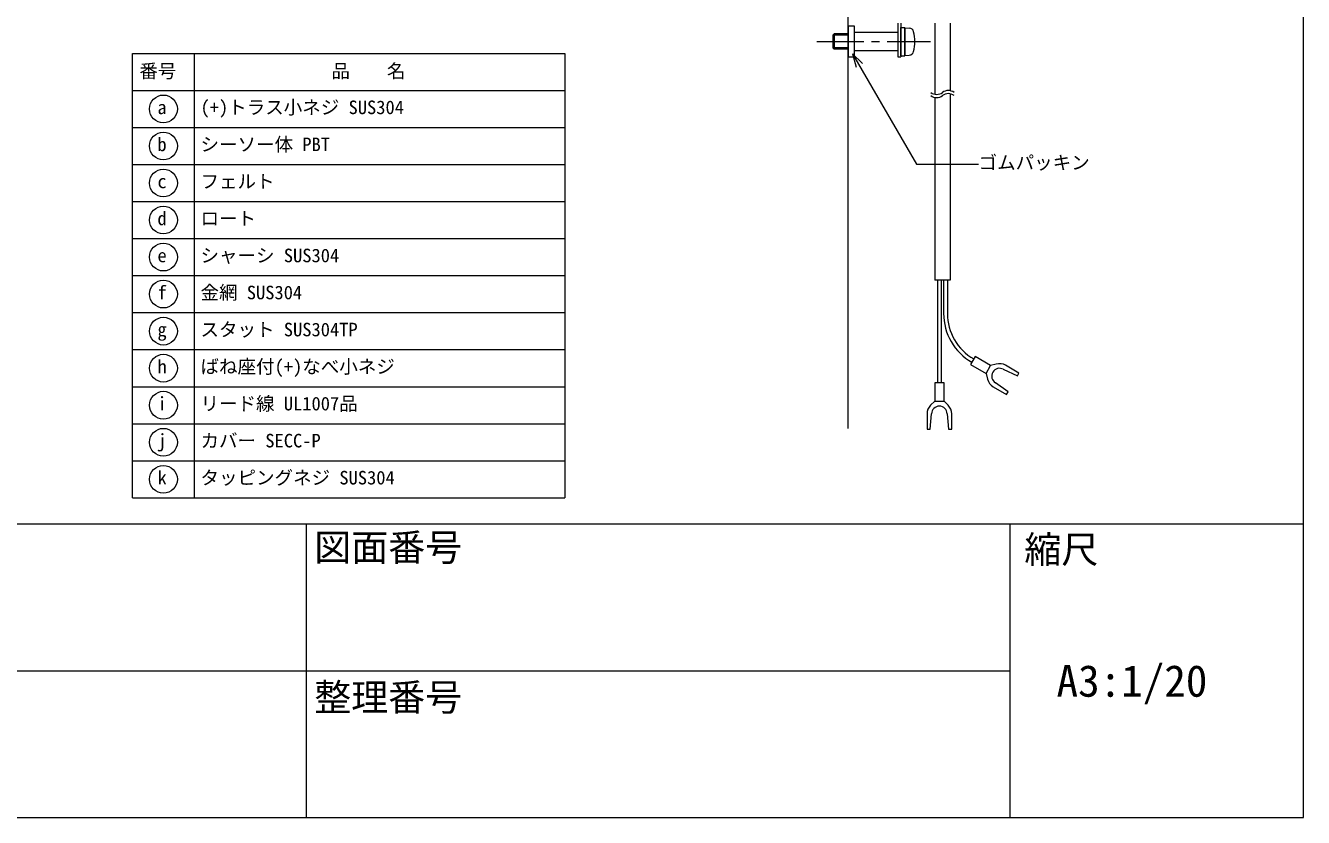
# Model space of a CAD drawing. Units: millimetres, scale not verified. Extents: x -79561 to 6403, y -2774 to 2774.
# Drawn here: x 4333 to 6403, y -2774 to -1491 of the extents above; entities that cross this region are included whole.
import ezdxf
from ezdxf.enums import TextEntityAlignment as Align

# ---------------------------------------------------------------- set-up
doc = ezdxf.new("R2010")
doc.units = ezdxf.units.MM
doc.header["$LTSCALE"] = 4
doc.linetypes.add('USER1', pattern=[9.525, 6.35, -3.175])
doc.linetypes.add('USER2', pattern=[28.575, 19.05, -3.175, 3.175, -3.175])
for name, color, linetype, lineweight in [('0-1_WAKU', 7, 'Continuous', 18), ('0-3_moji', 7, 'Continuous', 18), ('0-7_KANAMONO', 4, 'Continuous', 18), ('0-A_KUTAI', 3, 'Continuous', 18), ('0-D_sinsen', 3, 'USER2', 18), ('2-1__F-0_', 7, 'Continuous', 30)]:
    doc.layers.add(name, color=color, linetype=linetype, lineweight=lineweight)
doc.styles.add('ＭＳ ゴシック', font='')
doc.styles.get('ＭＳ ゴシック').set_extended_font_data('MS Gothic')

msp = doc.modelspace()

# ---------------------------------------------------------------- linework, layer by layer
at = {"layer": '0-1_WAKU'}
for p, q in [((4788.429, -2774), (4788.429, -2299)), ((5928.429, -2774), (5928.429, -2299)), ((2166.429, -2536.5), (5928.429, -2536.5))]:
    msp.add_line(p, q, dxfattribs=at)
for points in [[(-1491.071, -2774), (6403.429, -2774), (6403.429, 2774), (-1491.071, 2774)], [(-1491.071, -2774), (6403.429, -2774), (6403.429, -2299), (-1491.071, -2299)]]:
    msp.add_lwpolyline(points, close=True, dxfattribs=at)
at = {"layer": '0-3_moji'}
for p, q in [((4506.809, -1536.116), (5206.809, -1536.116)), ((4506.809, -2256.116), (4506.809, -1536.116)), ((4606.809, -1536.116), (4606.809, -2256.116)), ((5206.809, -1536.116), (5206.809, -2256.116)), ((5673.125, -1536.672), (5776.438, -1715.616)), ((5673.125, -1536.672), (5678.949, -1558.405)), ((5673.125, -1536.672), (5689.035, -1552.582)), ((4506.809, -1596.116), (5206.809, -1596.116)), ((4506.809, -1656.116), (5206.809, -1656.116)), ((4506.809, -1716.116), (5206.809, -1716.116)), ((5776.438, -1715.616), (5877.231, -1715.616)), ((4506.809, -1776.116), (5206.809, -1776.116)), ((4506.809, -1836.116), (5206.809, -1836.116)), ((4506.809, -1896.116), (5206.809, -1896.116)), ((4506.809, -1956.116), (5206.809, -1956.116)), ((4506.809, -2016.116), (5206.809, -2016.116)), ((4506.809, -2076.116), (5206.809, -2076.116)), ((4506.809, -2136.116), (5206.809, -2136.116)), ((4506.809, -2196.116), (5206.809, -2196.116)), ((4506.809, -2256.116), (5206.809, -2256.116))]:
    msp.add_line(p, q, dxfattribs=at)
for centre in [(4556.809, -1626.116), (4556.809, -1686.116), (4556.809, -1746.116), (4556.809, -1806.116), (4556.809, -1866.116), (4556.809, -1926.116), (4556.809, -1986.116), (4556.809, -2046.116), (4556.809, -2106.116), (4556.809, -2166.116), (4556.809, -2226.116)]:
    msp.add_circle(centre, 22.5, dxfattribs=at)
at = {"layer": '0-7_KANAMONO'}
for p, q in [((5746.189, -1486.978), (5746.189, -1541.978)), ((5751.189, -1486.978), (5751.189, -1541.978)), ((5806.189, -1486.978), (5806.189, -1602.335)), ((5831.189, -1486.978), (5831.189, -1596.622)), ((5757.689, -1539.978), (5757.689, -1493.978)), ((5757.689, -1494.478), (5757.689, -1539.478)), ((5757.689, -1494.478), (5764.996, -1495.118)), ((5746.189, -1541.978), (5751.189, -1541.978)), ((5751.189, -1539.978), (5757.689, -1539.978)), ((5757.689, -1539.478), (5764.996, -1538.839)), ((5806.189, -1607.335), (5806.189, -1903.563)), ((5810.564, -1903.563), (5810.564, -2070.14)), ((5816.814, -1903.563), (5816.814, -2070.14)), ((5820.564, -1903.563), (5820.564, -1957.583)), ((5826.814, -1903.563), (5826.814, -1957.583)), ((5889.25, -2054.913), (5896.75, -2041.922)), ((5806.189, -2099.356), (5821.189, -2099.356))]:
    msp.add_line(p, q, dxfattribs=at)
at = {"layer": '0-7_KANAMONO', "linetype": 'USER1'}
for p, q in [((5641.195, -1506.643), (5643.36, -1504.478)), ((5666.189, -1506.643), (5641.195, -1506.643)), ((5641.195, -1506.643), (5641.195, -1527.313)), ((5666.189, -1504.478), (5643.36, -1504.478)), ((5643.36, -1504.478), (5643.36, -1529.478)), ((5666.189, -1527.313), (5641.195, -1527.313)), ((5641.195, -1527.313), (5643.36, -1529.478)), ((5666.189, -1529.478), (5643.36, -1529.478))]:
    msp.add_line(p, q, dxfattribs=at)
at = {"layer": '0-7_KANAMONO'}
for points in [[(5666.189, -1541.978), (5676.189, -1541.978), (5676.189, -1491.978), (5666.189, -1491.978)], [(5746.189, -1501.978), (5746.189, -1531.978), (5676.189, -1531.978), (5676.189, -1501.978)]]:
    msp.add_lwpolyline(points, close=True, dxfattribs=at)
for points in [[(5751.189, -1539.978), (5751.189, -1493.978), (5757.689, -1493.978)], [(5831.189, -1601.622), (5831.189, -1903.563), (5806.189, -1903.563)], [(5905.823, -2039.491), (5896.75, -2041.922), (5871.448, -2027.314), (5863.948, -2040.305)], [(5863.948, -2040.305), (5889.25, -2054.913), (5891.681, -2063.986)], [(5917.249, -2047.984), (5940.15, -2058.319), (5942.65, -2053.989), (5920.999, -2041.489)], [(5900.999, -2076.13), (5922.65, -2088.63), (5925.15, -2084.3), (5904.749, -2069.635)], [(5806.189, -2070.14), (5806.189, -2099.356), (5799.547, -2105.998)], [(5827.831, -2105.998), (5821.189, -2099.356), (5821.189, -2070.14), (5806.189, -2070.14)], [(5793.689, -2120.14), (5793.689, -2145.14), (5798.689, -2145.14), (5801.189, -2120.14)], [(5826.189, -2120.14), (5828.689, -2145.14), (5833.689, -2145.14), (5833.689, -2120.14)]]:
    msp.add_lwpolyline(points, dxfattribs=at)
for centre, radius, start, end in [((5764.299, -1503.087), 8, 15.49397, 85), ((5714.189, -1516.978), 60, 344.50603, 15.49397), ((5764.299, -1530.869), 8, 275, 344.50603), ((5809.314, -1587.232), 15.423, 232.56529, 307.43471), ((5809.314, -1592.232), 15.423, 232.56529, 307.43471), ((5828.064, -1611.725), 15.423, 52.56529, 127.43471), ((5828.064, -1616.725), 15.423, 52.56529, 127.43471), ((5911.708, -1957.583), 91.144, 180, 240), ((5911.708, -1957.583), 84.894, 180, 240), ((5910.999, -2058.81), 12.5, 60, 240), ((5910.999, -2058.81), 20, 60, 105), ((5910.999, -2058.81), 20, 195, 240), ((5813.689, -2120.14), 20, 135, 180), ((5813.689, -2120.14), 12.5, 0, 180), ((5813.689, -2120.14), 20, 360, 45)]:
    msp.add_arc(centre, radius, start, end, dxfattribs=at)
at = {"layer": '0-A_KUTAI'}
msp.add_line((5666.189, -2144.126), (5666.189, -998.405), dxfattribs=at)
at = {"layer": '0-D_sinsen'}
msp.add_line((5614.947, -1516.978), (5799.249, -1516.978), dxfattribs=at)

# ---------------------------------------------------------------- texts
at = {"layer": '0-3_moji', "style": 'ＭＳ ゴシック'}
for s, p in [('番号', (4517.824, -1582.248)), ('品\u3000\u3000名', (4828.839, -1582.248)), ('(+)トラス小ネジ SUS304', (4616.809, -1641.116)), ('a', (4547.062, -1641.116)), ('b', (4547.062, -1701.116)), ('シーソー体 PBT', (4616.809, -1701.116)), ('ゴムパッキン', (5877.231, -1730.616)), ('c', (4547.062, -1761.116)), ('フェルト', (4616.809, -1761.116)), ('d', (4547.062, -1821.116)), ('ロート', (4616.809, -1821.116)), ('e', (4547.062, -1881.116)), ('シャーシ SUS304', (4616.809, -1881.116)), ('f', (4547.062, -1941.116)), ('金網 SUS304', (4616.809, -1941.116)), ('g', (4547.062, -2001.116)), ('スタット SUS304TP', (4616.809, -2001.116)), ('h', (4547.062, -2061.116)), ('ばね座付(+)なべ小ネジ', (4616.809, -2061.116)), ('リード線 UL1007品', (4616.809, -2121.116)), ('i', (4547.062, -2121.116)), ('j', (4547.062, -2181.116)), ('カバー SECC-P', (4616.809, -2181.116)), ('k', (4547.062, -2241.116)), ('タッピングネジ SUS304', (4616.809, -2241.116))]:
    msp.add_text(s, height=21.99, dxfattribs=at).set_placement(p, align=Align.BOTTOM_LEFT)
at = {"layer": '2-1__F-0_', "style": 'ＭＳ ゴシック'}
for s, height, p in [('図面番号', 43.99, (4800.885, -2371.672)), ('縮尺', 43.99, (5951.274, -2375.044)), ('A3:1/20', 51.32, (6003.459, -2593.826)), ('整理番号', 43.99, (4800.885, -2614.437))]:
    msp.add_text(s, height=height, dxfattribs=at).set_placement(p, align=Align.BOTTOM_LEFT)

doc.saveas('drawing.dxf')
